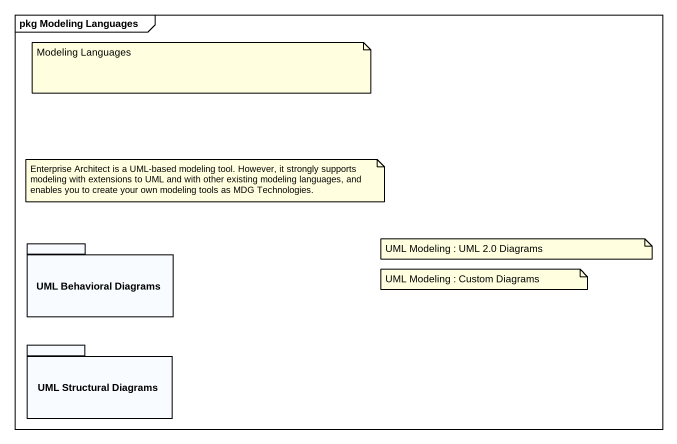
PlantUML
@startuml
mainframe pkg Modeling Languages
package "UML Behavioral Diagrams" as UML_Behavioral_Diagrams {
}
package "UML Structural Diagrams" as UML_Structural_Diagrams {
}
note as N1
  Modeling Languages
end note
note as N2
  Enterprise Architect is a UML-based modeling tool. However, it strongly supports modeling with extensions to UML and with other existing modeling languages, and enables you to create your own modeling tools as MDG Technologies.
end note
note as N3
  UML Modeling : Custom Diagrams
end note
note as N4
  UML Modeling : UML 2.0 Diagrams
end note
@enduml
